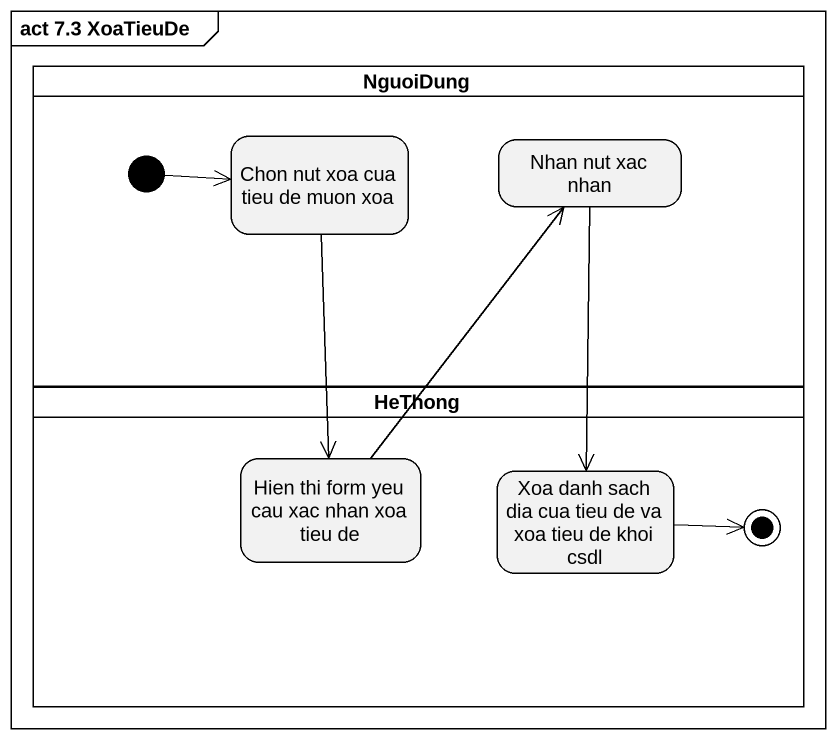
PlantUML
@startuml
mainframe act 7.3 XoaTieuDe
hide empty description
state NguoiDung <<partition>> {
  state "Chon nut xoa cua tieu de muon xoa" as Chon_nut_xoa_cua_tieu_de
  state "Nhan nut xac nhan" as Nhan_nut_xac_nhan
  [*] -right-> Chon_nut_xoa_cua_tieu_de
}
state HeThong <<partition>> {
  state "Hien thi form yeu cau xac nhan xoa tieu de" as Hien_thi_form_yeu_cau_xac
  state "Xoa danh sach dia cua tieu de va xoa tieu de khoi csdl" as Xoa_danh_sach_dia_cua_tieu
  Xoa_danh_sach_dia_cua_tieu -right-> [*]
}
Chon_nut_xoa_cua_tieu_de --> Hien_thi_form_yeu_cau_xac
Nhan_nut_xac_nhan --> Xoa_danh_sach_dia_cua_tieu
Hien_thi_form_yeu_cau_xac -up-> Nhan_nut_xac_nhan
@enduml
